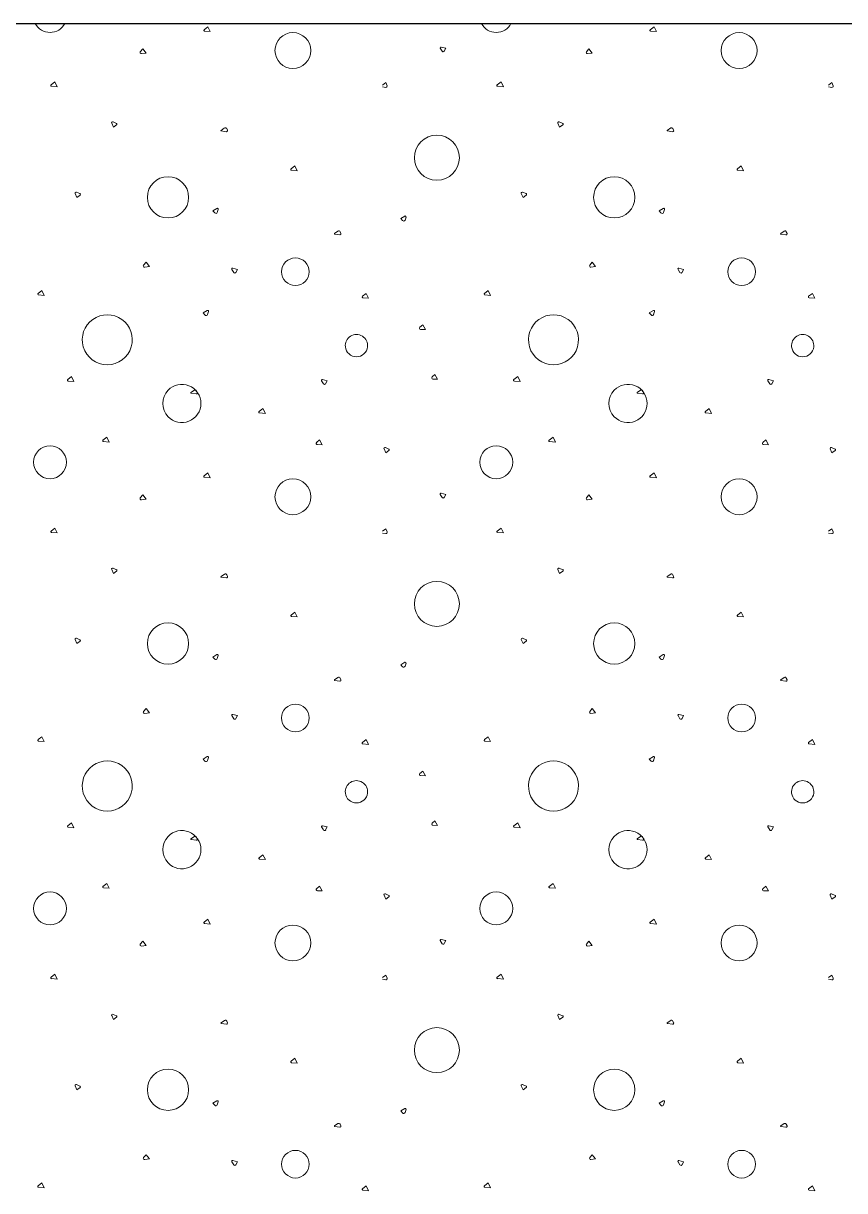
# Model space of a CAD drawing. Header units: millimetres. Extents: x 15 to 2176, y 3 to 641.
# Drawn here: x 1318.56 to 1348.01, y 46.22 to 88.07 of the extents above; entities that cross this region are included whole.
import ezdxf
from ezdxf.xclip import XClip

# ---------------------------------------------------------------- set-up
doc = ezdxf.new("R2010")
doc.units = ezdxf.units.MM
doc.header["$MEASUREMENT"] = 0
doc.header["$XCLIPFRAME"] = 0
doc.layers.add('A--------P-', color=7, linetype='Continuous')
doc.layers.add('A-01SF-----', color=7, linetype='Continuous')
doc.layers.add('A-L-10--EF-', color=4, linetype='Continuous', lineweight=0)

# ---------------------------------------------------------------- blocks, each defined once
blk = doc.blocks.new('*X8')
at = {"layer": 'A-L-10--EF-'}
for p, q in [((1325.039, 87.847), (1325.175, 87.953)), ((1325.175, 87.953), (1325.26, 87.778)), ((1341.039, 87.847), (1341.175, 87.953)), ((1341.175, 87.953), (1341.26, 87.778)), ((1325.26, 87.778), (1325.055, 87.796)), ((1341.26, 87.778), (1341.055, 87.796)), ((1322.755, 87.058), (1322.842, 87.162)), ((1322.842, 87.162), (1322.962, 87.009)), ((1333.581, 87.072), (1333.511, 87.182)), ((1333.543, 87.225), (1333.709, 87.181)), ((1333.709, 87.181), (1333.656, 87.076)), ((1338.755, 87.058), (1338.842, 87.162)), ((1338.842, 87.162), (1338.962, 87.009)), ((1322.962, 87.009), (1322.794, 86.988)), ((1338.962, 87.009), (1338.794, 86.988)), ((1319.554, 85.869), (1319.689, 85.974)), ((1319.774, 85.8), (1319.569, 85.818)), ((1319.689, 85.974), (1319.774, 85.8)), ((1331.434, 85.862), (1331.555, 85.947)), ((1331.555, 85.947), (1331.601, 85.839)), ((1335.554, 85.869), (1335.689, 85.974)), ((1335.774, 85.8), (1335.569, 85.818)), ((1335.689, 85.974), (1335.774, 85.8)), ((1347.434, 85.862), (1347.555, 85.947)), ((1347.555, 85.947), (1347.601, 85.839)), ((1331.555, 85.779), (1331.434, 85.795)), ((1347.555, 85.779), (1347.434, 85.795)), ((1321.729, 84.492), (1321.79, 84.351)), ((1321.901, 84.484), (1321.776, 84.539)), ((1321.79, 84.351), (1321.907, 84.435)), ((1325.651, 84.236), (1325.773, 84.322)), ((1325.84, 84.189), (1325.656, 84.214)), ((1325.852, 84.299), (1325.878, 84.239)), ((1337.729, 84.492), (1337.79, 84.351)), ((1337.901, 84.484), (1337.776, 84.539)), ((1337.79, 84.351), (1337.907, 84.435)), ((1341.651, 84.236), (1341.773, 84.322)), ((1341.84, 84.189), (1341.656, 84.214)), ((1341.852, 84.299), (1341.878, 84.239)), ((1328.164, 82.857), (1328.3, 82.962)), ((1328.3, 82.962), (1328.385, 82.788)), ((1344.164, 82.857), (1344.3, 82.962)), ((1344.3, 82.962), (1344.385, 82.788)), ((1328.385, 82.788), (1328.18, 82.805)), ((1344.385, 82.788), (1344.18, 82.805)), ((1320.417, 81.974), (1320.478, 81.834)), ((1320.589, 81.967), (1320.464, 82.022)), ((1320.478, 81.834), (1320.594, 81.917)), ((1336.417, 81.974), (1336.478, 81.834)), ((1336.589, 81.967), (1336.464, 82.022)), ((1336.478, 81.834), (1336.594, 81.917)), ((1325.504, 81.438), (1325.356, 81.352)), ((1325.356, 81.352), (1325.423, 81.277)), ((1325.513, 81.297), (1325.546, 81.404)), ((1341.504, 81.438), (1341.356, 81.352)), ((1341.356, 81.352), (1341.423, 81.277)), ((1341.513, 81.297), (1341.546, 81.404)), ((1332.24, 81.163), (1332.091, 81.077)), ((1332.091, 81.077), (1332.159, 81.002)), ((1332.248, 81.022), (1332.282, 81.129)), ((1329.718, 80.536), (1329.84, 80.621)), ((1329.906, 80.489), (1329.723, 80.514)), ((1329.919, 80.599), (1329.944, 80.539)), ((1345.718, 80.536), (1345.84, 80.621)), ((1345.906, 80.489), (1345.723, 80.514)), ((1345.919, 80.599), (1345.944, 80.539)), ((1322.873, 79.402), (1322.959, 79.506)), ((1323.079, 79.353), (1322.912, 79.332)), ((1322.959, 79.506), (1323.079, 79.353)), ((1326.106, 79.141), (1326.036, 79.251)), ((1326.068, 79.294), (1326.234, 79.25)), ((1326.234, 79.25), (1326.181, 79.145)), ((1338.873, 79.402), (1338.959, 79.506)), ((1339.079, 79.353), (1338.912, 79.332)), ((1338.959, 79.506), (1339.079, 79.353)), ((1342.106, 79.141), (1342.036, 79.251)), ((1342.068, 79.294), (1342.234, 79.25)), ((1342.234, 79.25), (1342.181, 79.145)), ((1319.093, 78.39), (1319.228, 78.495)), ((1319.313, 78.321), (1319.108, 78.338)), ((1319.228, 78.495), (1319.313, 78.321)), ((1330.718, 78.286), (1330.853, 78.391)), ((1330.853, 78.391), (1330.938, 78.216)), ((1335.093, 78.39), (1335.228, 78.495)), ((1335.313, 78.321), (1335.108, 78.338)), ((1335.228, 78.495), (1335.313, 78.321)), ((1346.718, 78.286), (1346.853, 78.391)), ((1346.853, 78.391), (1346.938, 78.216)), ((1330.938, 78.216), (1330.733, 78.234)), ((1346.938, 78.216), (1346.733, 78.234)), ((1325.154, 77.779), (1325.005, 77.693)), ((1325.005, 77.693), (1325.073, 77.618)), ((1325.162, 77.638), (1325.196, 77.746)), ((1341.154, 77.779), (1341.005, 77.693)), ((1341.005, 77.693), (1341.073, 77.618)), ((1341.162, 77.638), (1341.196, 77.746)), ((1332.779, 77.175), (1332.88, 77.264)), ((1332.975, 77.095), (1332.806, 77.099)), ((1332.88, 77.264), (1332.975, 77.095)), ((1320.152, 75.3), (1320.287, 75.405)), ((1320.287, 75.405), (1320.372, 75.231)), ((1333.219, 75.394), (1333.32, 75.483)), ((1333.32, 75.483), (1333.415, 75.314)), ((1336.152, 75.3), (1336.287, 75.405)), ((1336.287, 75.405), (1336.372, 75.231)), ((1320.372, 75.231), (1320.167, 75.249)), ((1329.326, 75.149), (1329.257, 75.258)), ((1329.289, 75.302), (1329.454, 75.258)), ((1329.454, 75.258), (1329.401, 75.153)), ((1333.415, 75.314), (1333.246, 75.319)), ((1336.372, 75.231), (1336.167, 75.249)), ((1345.326, 75.149), (1345.257, 75.258)), ((1345.289, 75.302), (1345.454, 75.258)), ((1345.454, 75.258), (1345.401, 75.153)), ((1324.572, 74.834), (1324.694, 74.92)), ((1324.761, 74.787), (1324.577, 74.812)), ((1324.773, 74.897), (1324.799, 74.837)), ((1340.572, 74.834), (1340.694, 74.92)), ((1340.761, 74.787), (1340.577, 74.812)), ((1340.773, 74.897), (1340.799, 74.837)), ((1327.018, 74.155), (1327.153, 74.261)), ((1327.238, 74.086), (1327.033, 74.104)), ((1327.153, 74.261), (1327.238, 74.086)), ((1343.018, 74.155), (1343.153, 74.261)), ((1343.238, 74.086), (1343.033, 74.104)), ((1343.153, 74.261), (1343.238, 74.086)), ((1321.417, 73.127), (1321.553, 73.232)), ((1321.638, 73.058), (1321.433, 73.075)), ((1321.553, 73.232), (1321.638, 73.058)), ((1329.078, 73.045), (1329.18, 73.134)), ((1329.275, 72.965), (1329.106, 72.969)), ((1329.18, 73.134), (1329.275, 72.965)), ((1331.667, 72.804), (1331.541, 72.859)), ((1337.417, 73.127), (1337.553, 73.232)), ((1337.638, 73.058), (1337.433, 73.075)), ((1337.553, 73.232), (1337.638, 73.058)), ((1345.078, 73.045), (1345.18, 73.134)), ((1345.275, 72.965), (1345.106, 72.969)), ((1345.18, 73.134), (1345.275, 72.965)), ((1347.667, 72.804), (1347.541, 72.859)), ((1331.494, 72.811), (1331.555, 72.671)), ((1331.555, 72.671), (1331.672, 72.754)), ((1347.494, 72.811), (1347.555, 72.671)), ((1347.555, 72.671), (1347.672, 72.754)), ((1325.039, 71.847), (1325.175, 71.953)), ((1325.26, 71.778), (1325.055, 71.796)), ((1325.175, 71.953), (1325.26, 71.778)), ((1341.039, 71.847), (1341.175, 71.953)), ((1341.26, 71.778), (1341.055, 71.796)), ((1341.175, 71.953), (1341.26, 71.778)), ((1322.755, 71.058), (1322.842, 71.162)), ((1322.842, 71.162), (1322.962, 71.009)), ((1333.581, 71.072), (1333.511, 71.182)), ((1333.543, 71.225), (1333.709, 71.181)), ((1333.709, 71.181), (1333.656, 71.076)), ((1338.755, 71.058), (1338.842, 71.162)), ((1338.842, 71.162), (1338.962, 71.009)), ((1322.962, 71.009), (1322.794, 70.988)), ((1338.962, 71.009), (1338.794, 70.988)), ((1319.554, 69.869), (1319.689, 69.974)), ((1319.689, 69.974), (1319.774, 69.8)), ((1331.434, 69.862), (1331.555, 69.947)), ((1331.555, 69.947), (1331.601, 69.839)), ((1335.554, 69.869), (1335.689, 69.974)), ((1335.689, 69.974), (1335.774, 69.8)), ((1347.434, 69.862), (1347.555, 69.947)), ((1347.555, 69.947), (1347.601, 69.839)), ((1319.774, 69.8), (1319.569, 69.818)), ((1331.555, 69.779), (1331.434, 69.795)), ((1335.774, 69.8), (1335.569, 69.818)), ((1347.555, 69.779), (1347.434, 69.795)), ((1321.729, 68.492), (1321.79, 68.351)), ((1321.901, 68.484), (1321.776, 68.539)), ((1321.79, 68.351), (1321.907, 68.435)), ((1325.651, 68.236), (1325.773, 68.322)), ((1325.852, 68.299), (1325.878, 68.239)), ((1337.729, 68.492), (1337.79, 68.351)), ((1337.901, 68.484), (1337.776, 68.539)), ((1337.79, 68.351), (1337.907, 68.435)), ((1341.651, 68.236), (1341.773, 68.322)), ((1341.852, 68.299), (1341.878, 68.239)), ((1325.84, 68.189), (1325.656, 68.214)), ((1341.84, 68.189), (1341.656, 68.214)), ((1328.164, 66.857), (1328.3, 66.962)), ((1328.385, 66.788), (1328.18, 66.805)), ((1328.3, 66.962), (1328.385, 66.788)), ((1344.164, 66.857), (1344.3, 66.962)), ((1344.385, 66.788), (1344.18, 66.805)), ((1344.3, 66.962), (1344.385, 66.788)), ((1320.417, 65.974), (1320.478, 65.834)), ((1320.589, 65.967), (1320.464, 66.022)), ((1320.478, 65.834), (1320.594, 65.917)), ((1336.417, 65.974), (1336.478, 65.834)), ((1336.589, 65.967), (1336.464, 66.022)), ((1336.478, 65.834), (1336.594, 65.917)), ((1325.504, 65.438), (1325.356, 65.352)), ((1325.356, 65.352), (1325.423, 65.277)), ((1325.513, 65.297), (1325.546, 65.404)), ((1341.504, 65.438), (1341.356, 65.352)), ((1341.356, 65.352), (1341.423, 65.277)), ((1341.513, 65.297), (1341.546, 65.404)), ((1332.24, 65.163), (1332.091, 65.077)), ((1332.091, 65.077), (1332.159, 65.002)), ((1332.248, 65.022), (1332.282, 65.129)), ((1329.718, 64.536), (1329.84, 64.621)), ((1329.906, 64.489), (1329.723, 64.514)), ((1329.919, 64.599), (1329.944, 64.539)), ((1345.718, 64.536), (1345.84, 64.621)), ((1345.906, 64.489), (1345.723, 64.514)), ((1345.919, 64.599), (1345.944, 64.539)), ((1322.873, 63.402), (1322.959, 63.506)), ((1323.079, 63.353), (1322.912, 63.332)), ((1322.959, 63.506), (1323.079, 63.353)), ((1326.106, 63.141), (1326.036, 63.251)), ((1326.068, 63.294), (1326.234, 63.25)), ((1326.234, 63.25), (1326.181, 63.145)), ((1338.873, 63.402), (1338.959, 63.506)), ((1339.079, 63.353), (1338.912, 63.332)), ((1338.959, 63.506), (1339.079, 63.353)), ((1342.106, 63.141), (1342.036, 63.251)), ((1342.068, 63.294), (1342.234, 63.25)), ((1342.234, 63.25), (1342.181, 63.145)), ((1319.093, 62.39), (1319.228, 62.495)), ((1319.228, 62.495), (1319.313, 62.321)), ((1330.718, 62.286), (1330.853, 62.391)), ((1330.853, 62.391), (1330.938, 62.216)), ((1335.093, 62.39), (1335.228, 62.495)), ((1335.228, 62.495), (1335.313, 62.321)), ((1346.718, 62.286), (1346.853, 62.391)), ((1346.853, 62.391), (1346.938, 62.216)), ((1319.313, 62.321), (1319.108, 62.338)), ((1330.938, 62.216), (1330.733, 62.234)), ((1335.313, 62.321), (1335.108, 62.338)), ((1346.938, 62.216), (1346.733, 62.234)), ((1325.154, 61.779), (1325.005, 61.693)), ((1325.005, 61.693), (1325.073, 61.618)), ((1325.162, 61.638), (1325.196, 61.746)), ((1341.154, 61.779), (1341.005, 61.693)), ((1341.005, 61.693), (1341.073, 61.618)), ((1341.162, 61.638), (1341.196, 61.746)), ((1332.779, 61.175), (1332.88, 61.264)), ((1332.88, 61.264), (1332.975, 61.095)), ((1332.975, 61.095), (1332.806, 61.099)), ((1333.219, 59.394), (1333.32, 59.483)), ((1333.32, 59.483), (1333.415, 59.314)), ((1320.152, 59.3), (1320.287, 59.405)), ((1320.372, 59.231), (1320.167, 59.249)), ((1320.287, 59.405), (1320.372, 59.231)), ((1329.326, 59.149), (1329.257, 59.258)), ((1329.289, 59.302), (1329.454, 59.258)), ((1329.454, 59.258), (1329.401, 59.153)), ((1333.415, 59.314), (1333.246, 59.319)), ((1336.152, 59.3), (1336.287, 59.405)), ((1336.372, 59.231), (1336.167, 59.249)), ((1336.287, 59.405), (1336.372, 59.231)), ((1345.326, 59.149), (1345.257, 59.258)), ((1345.289, 59.302), (1345.454, 59.258)), ((1345.454, 59.258), (1345.401, 59.153)), ((1324.572, 58.834), (1324.694, 58.92)), ((1324.761, 58.787), (1324.577, 58.812)), ((1324.773, 58.897), (1324.799, 58.837)), ((1340.572, 58.834), (1340.694, 58.92)), ((1340.761, 58.787), (1340.577, 58.812)), ((1340.773, 58.897), (1340.799, 58.837)), ((1327.018, 58.155), (1327.153, 58.261)), ((1327.153, 58.261), (1327.238, 58.086)), ((1343.018, 58.155), (1343.153, 58.261)), ((1343.153, 58.261), (1343.238, 58.086)), ((1327.238, 58.086), (1327.033, 58.104)), ((1343.238, 58.086), (1343.033, 58.104)), ((1321.417, 57.127), (1321.553, 57.232)), ((1321.638, 57.058), (1321.433, 57.075)), ((1321.553, 57.232), (1321.638, 57.058)), ((1329.078, 57.045), (1329.18, 57.134)), ((1329.275, 56.965), (1329.106, 56.969)), ((1329.18, 57.134), (1329.275, 56.965)), ((1337.417, 57.127), (1337.553, 57.232)), ((1337.638, 57.058), (1337.433, 57.075)), ((1337.553, 57.232), (1337.638, 57.058)), ((1345.078, 57.045), (1345.18, 57.134)), ((1345.275, 56.965), (1345.106, 56.969)), ((1345.18, 57.134), (1345.275, 56.965)), ((1331.494, 56.811), (1331.555, 56.671)), ((1331.667, 56.804), (1331.541, 56.859)), ((1331.555, 56.671), (1331.672, 56.754)), ((1347.494, 56.811), (1347.555, 56.671)), ((1347.667, 56.804), (1347.541, 56.859)), ((1347.555, 56.671), (1347.672, 56.754)), ((1325.039, 55.847), (1325.175, 55.953)), ((1325.26, 55.778), (1325.055, 55.796)), ((1325.175, 55.953), (1325.26, 55.778)), ((1341.039, 55.847), (1341.175, 55.953)), ((1341.26, 55.778), (1341.055, 55.796)), ((1341.175, 55.953), (1341.26, 55.778)), ((1322.755, 55.058), (1322.842, 55.162)), ((1322.962, 55.009), (1322.794, 54.988)), ((1322.842, 55.162), (1322.962, 55.009)), ((1333.581, 55.072), (1333.511, 55.182)), ((1333.543, 55.225), (1333.709, 55.181)), ((1333.709, 55.181), (1333.656, 55.076)), ((1338.755, 55.058), (1338.842, 55.162)), ((1338.962, 55.009), (1338.794, 54.988)), ((1338.842, 55.162), (1338.962, 55.009)), ((1319.554, 53.869), (1319.689, 53.974)), ((1319.774, 53.8), (1319.569, 53.818)), ((1319.689, 53.974), (1319.774, 53.8)), ((1331.434, 53.862), (1331.555, 53.947)), ((1331.555, 53.779), (1331.434, 53.795)), ((1331.555, 53.947), (1331.601, 53.839)), ((1335.554, 53.869), (1335.689, 53.974)), ((1335.774, 53.8), (1335.569, 53.818)), ((1335.689, 53.974), (1335.774, 53.8)), ((1347.434, 53.862), (1347.555, 53.947)), ((1347.555, 53.779), (1347.434, 53.795)), ((1347.555, 53.947), (1347.601, 53.839)), ((1321.729, 52.492), (1321.79, 52.351)), ((1321.901, 52.484), (1321.776, 52.539)), ((1321.79, 52.351), (1321.907, 52.435)), ((1337.729, 52.492), (1337.79, 52.351)), ((1337.901, 52.484), (1337.776, 52.539)), ((1337.79, 52.351), (1337.907, 52.435)), ((1325.651, 52.236), (1325.773, 52.322)), ((1325.84, 52.189), (1325.656, 52.214)), ((1325.852, 52.299), (1325.878, 52.239)), ((1341.651, 52.236), (1341.773, 52.322)), ((1341.84, 52.189), (1341.656, 52.214)), ((1341.852, 52.299), (1341.878, 52.239)), ((1328.164, 50.857), (1328.3, 50.962)), ((1328.385, 50.788), (1328.18, 50.805)), ((1328.3, 50.962), (1328.385, 50.788)), ((1344.164, 50.857), (1344.3, 50.962)), ((1344.385, 50.788), (1344.18, 50.805)), ((1344.3, 50.962), (1344.385, 50.788)), ((1320.417, 49.974), (1320.478, 49.834)), ((1320.589, 49.967), (1320.464, 50.022)), ((1320.478, 49.834), (1320.594, 49.917)), ((1336.417, 49.974), (1336.478, 49.834)), ((1336.589, 49.967), (1336.464, 50.022)), ((1336.478, 49.834), (1336.594, 49.917)), ((1325.504, 49.438), (1325.356, 49.352)), ((1325.513, 49.297), (1325.546, 49.404)), ((1341.504, 49.438), (1341.356, 49.352)), ((1341.513, 49.297), (1341.546, 49.404)), ((1325.356, 49.352), (1325.423, 49.277)), ((1332.24, 49.163), (1332.091, 49.077)), ((1332.091, 49.077), (1332.159, 49.002)), ((1332.248, 49.022), (1332.282, 49.129)), ((1341.356, 49.352), (1341.423, 49.277)), ((1329.718, 48.536), (1329.84, 48.621)), ((1329.919, 48.599), (1329.944, 48.539)), ((1345.718, 48.536), (1345.84, 48.621)), ((1345.919, 48.599), (1345.944, 48.539)), ((1329.906, 48.489), (1329.723, 48.514)), ((1345.906, 48.489), (1345.723, 48.514)), ((1322.873, 47.402), (1322.959, 47.506)), ((1323.079, 47.353), (1322.912, 47.332)), ((1322.959, 47.506), (1323.079, 47.353)), ((1338.873, 47.402), (1338.959, 47.506)), ((1339.079, 47.353), (1338.912, 47.332)), ((1338.959, 47.506), (1339.079, 47.353)), ((1326.106, 47.141), (1326.036, 47.251)), ((1326.068, 47.294), (1326.234, 47.25)), ((1326.234, 47.25), (1326.181, 47.145)), ((1342.106, 47.141), (1342.036, 47.251)), ((1342.068, 47.294), (1342.234, 47.25)), ((1342.234, 47.25), (1342.181, 47.145)), ((1319.093, 46.39), (1319.228, 46.495)), ((1319.228, 46.495), (1319.313, 46.321)), ((1335.093, 46.39), (1335.228, 46.495)), ((1335.228, 46.495), (1335.313, 46.321)), ((1319.313, 46.321), (1319.108, 46.338)), ((1330.718, 46.286), (1330.853, 46.391)), ((1330.938, 46.216), (1330.733, 46.234)), ((1330.853, 46.391), (1330.938, 46.216)), ((1335.313, 46.321), (1335.108, 46.338)), ((1346.718, 46.286), (1346.853, 46.391)), ((1346.938, 46.216), (1346.733, 46.234)), ((1346.853, 46.391), (1346.938, 46.216))]:
    blk.add_line(p, q, dxfattribs=at)
for centre, radius in [((1328.227, 87.098), 0.643), ((1344.227, 87.098), 0.643), ((1333.388, 83.257), 0.807), ((1328.316, 79.166), 0.496), ((1344.316, 79.166), 0.496), ((1319.517, 72.337), 0.59), ((1335.517, 72.337), 0.59), ((1328.227, 71.098), 0.643), ((1344.227, 71.098), 0.643), ((1333.388, 67.257), 0.807), ((1328.316, 63.166), 0.496), ((1344.316, 63.166), 0.496), ((1319.517, 56.337), 0.59), ((1335.517, 56.337), 0.59), ((1328.227, 55.098), 0.643), ((1344.227, 55.098), 0.643), ((1333.388, 51.257), 0.807), ((1328.316, 47.166), 0.496), ((1344.316, 47.166), 0.496)]:
    blk.add_circle(centre, radius, dxfattribs=at)
for centre, radius, start, end in [((1319.517, 88.337), 0.59, 206.4527, 333.5473), ((1335.517, 88.337), 0.59, 206.4527, 333.5473), ((1325.057, 87.825), 0.0288, 127.9022, 265.0768), ((1341.057, 87.825), 0.0288, 127.9022, 265.0768), ((1333.536, 87.197), 0.0288, 75.2067, 212.3813), ((1333.617, 87.095), 0.0432, 212.3813, 333.2854), ((1322.788, 87.03), 0.0432, 140.1139, 277.2885), ((1338.788, 87.03), 0.0432, 140.1139, 277.2885), ((1319.572, 85.846), 0.0288, 127.9022, 265.0768), ((1331.561, 85.822), 0.0432, 262.2885, 23.1926), ((1335.572, 85.846), 0.0288, 127.9022, 265.0768), ((1347.561, 85.822), 0.0432, 262.2885, 23.1926), ((1321.762, 84.506), 0.036, 66.4475, 203.6221), ((1321.89, 84.458), 0.0288, 305.5434, 66.4475), ((1325.658, 84.226), 0.012, 125.1139, 262.2885), ((1325.804, 84.278), 0.0528, 23.1926, 125.1139), ((1325.845, 84.225), 0.036, 262.2885, 23.1926), ((1337.762, 84.506), 0.036, 66.4475, 203.6221), ((1337.89, 84.458), 0.0288, 305.5434, 66.4475), ((1341.658, 84.226), 0.012, 125.1139, 262.2885), ((1341.804, 84.278), 0.0528, 23.1926, 125.1139), ((1341.845, 84.225), 0.036, 262.2885, 23.1926), ((1323.748, 81.835), 0.74, 90, 270), ((1323.748, 81.835), 0.74, 270, 90), ((1328.182, 82.834), 0.0288, 127.9022, 265.0768), ((1339.748, 81.835), 0.74, 90, 270), ((1339.748, 81.835), 0.74, 270, 90), ((1344.182, 82.834), 0.0288, 127.9022, 265.0768), ((1320.45, 81.989), 0.036, 66.4475, 203.6221), ((1320.578, 81.941), 0.0288, 305.5434, 66.4475), ((1336.45, 81.989), 0.036, 66.4475, 203.6221), ((1336.578, 81.941), 0.0288, 305.5434, 66.4475), ((1325.462, 81.312), 0.0528, 221.9213, 342.8254), ((1325.519, 81.413), 0.0288, 342.8254, 120), ((1341.462, 81.312), 0.0528, 221.9213, 342.8254), ((1341.519, 81.413), 0.0288, 342.8254, 120), ((1332.198, 81.037), 0.0528, 221.9213, 342.8254), ((1332.254, 81.138), 0.0288, 342.8254, 120), ((1329.725, 80.526), 0.012, 125.1139, 262.2885), ((1329.87, 80.578), 0.0528, 23.1926, 125.1139), ((1329.911, 80.525), 0.036, 262.2885, 23.1926), ((1345.725, 80.526), 0.012, 125.1139, 262.2885), ((1345.87, 80.578), 0.0528, 23.1926, 125.1139), ((1345.911, 80.525), 0.036, 262.2885, 23.1926), ((1322.906, 79.375), 0.0432, 140.1139, 277.2885), ((1326.061, 79.266), 0.0288, 75.2067, 212.3813), ((1326.142, 79.164), 0.0432, 212.3813, 333.2854), ((1338.906, 79.375), 0.0432, 140.1139, 277.2885), ((1342.061, 79.266), 0.0288, 75.2067, 212.3813), ((1342.142, 79.164), 0.0432, 212.3813, 333.2854), ((1319.11, 78.367), 0.0288, 127.9022, 265.0768), ((1330.736, 78.263), 0.0288, 127.9022, 265.0768), ((1335.11, 78.367), 0.0288, 127.9022, 265.0768), ((1346.736, 78.263), 0.0288, 127.9022, 265.0768), ((1321.571, 76.727), 0.897, 343.6089, 196.3911), ((1325.112, 77.654), 0.0528, 221.9213, 342.8254), ((1325.168, 77.754), 0.0288, 342.8254, 120), ((1337.571, 76.727), 0.897, 343.6089, 196.3911), ((1341.112, 77.654), 0.0528, 221.9213, 342.8254), ((1341.168, 77.754), 0.0288, 342.8254, 120), ((1332.807, 77.143), 0.0432, 131.2386, 268.4132), ((1330.505, 76.518), 0.4, 353.7067, 186.2933), ((1346.505, 76.518), 0.4, 353.7067, 186.2933), ((1321.571, 76.727), 0.897, 196.3911, 343.6089), ((1330.505, 76.518), 0.4, 186.2933, 353.7067), ((1337.571, 76.727), 0.897, 196.3911, 343.6089), ((1346.505, 76.518), 0.4, 186.2933, 353.7067), ((1333.247, 75.362), 0.0432, 131.2386, 268.4132), ((1320.169, 75.277), 0.0288, 127.9022, 265.0768), ((1324.243, 74.445), 0.686, 223.8713, 136.1287), ((1324.724, 74.876), 0.0528, 23.1926, 125.1139), ((1329.281, 75.274), 0.0288, 75.2067, 212.3813), ((1329.363, 75.172), 0.0432, 212.3813, 333.2854), ((1336.169, 75.277), 0.0288, 127.9022, 265.0768), ((1340.243, 74.445), 0.686, 223.8713, 136.1287), ((1340.724, 74.876), 0.0528, 23.1926, 125.1139), ((1345.281, 75.274), 0.0288, 75.2067, 212.3813), ((1345.363, 75.172), 0.0432, 212.3813, 333.2854), ((1324.243, 74.445), 0.686, 136.1287, 223.8713), ((1324.579, 74.824), 0.012, 125.1139, 262.2885), ((1324.766, 74.823), 0.036, 262.2885, 23.1926), ((1340.243, 74.445), 0.686, 136.1287, 223.8713), ((1340.579, 74.824), 0.012, 125.1139, 262.2885), ((1340.766, 74.823), 0.036, 262.2885, 23.1926), ((1327.036, 74.133), 0.0288, 127.9022, 265.0768), ((1343.036, 74.133), 0.0288, 127.9022, 265.0768), ((1321.435, 73.104), 0.0288, 127.9022, 265.0768), ((1329.107, 73.013), 0.0432, 131.2386, 268.4132), ((1331.527, 72.826), 0.036, 66.4475, 203.6221), ((1337.435, 73.104), 0.0288, 127.9022, 265.0768), ((1345.107, 73.013), 0.0432, 131.2386, 268.4132), ((1347.527, 72.826), 0.036, 66.4475, 203.6221), ((1331.655, 72.778), 0.0288, 305.5434, 66.4475), ((1347.655, 72.778), 0.0288, 305.5434, 66.4475), ((1325.057, 71.825), 0.0288, 127.9022, 265.0768), ((1341.057, 71.825), 0.0288, 127.9022, 265.0768), ((1333.536, 71.197), 0.0288, 75.2067, 212.3813), ((1322.788, 71.03), 0.0432, 140.1139, 277.2885), ((1333.617, 71.095), 0.0432, 212.3813, 333.2854), ((1338.788, 71.03), 0.0432, 140.1139, 277.2885), ((1319.572, 69.846), 0.0288, 127.9022, 265.0768), ((1331.561, 69.822), 0.0432, 262.2885, 23.1926), ((1335.572, 69.846), 0.0288, 127.9022, 265.0768), ((1347.561, 69.822), 0.0432, 262.2885, 23.1926), ((1321.762, 68.506), 0.036, 66.4475, 203.6221), ((1321.89, 68.458), 0.0288, 305.5434, 66.4475), ((1325.658, 68.226), 0.012, 125.1139, 262.2885), ((1325.804, 68.278), 0.0528, 23.1926, 125.1139), ((1325.845, 68.225), 0.036, 262.2885, 23.1926), ((1337.762, 68.506), 0.036, 66.4475, 203.6221), ((1337.89, 68.458), 0.0288, 305.5434, 66.4475), ((1341.658, 68.226), 0.012, 125.1139, 262.2885), ((1341.804, 68.278), 0.0528, 23.1926, 125.1139), ((1341.845, 68.225), 0.036, 262.2885, 23.1926), ((1323.748, 65.835), 0.74, 90, 270), ((1323.748, 65.835), 0.74, 270, 90), ((1328.182, 66.834), 0.0288, 127.9022, 265.0768), ((1339.748, 65.835), 0.74, 90, 270), ((1339.748, 65.835), 0.74, 270, 90), ((1344.182, 66.834), 0.0288, 127.9022, 265.0768), ((1320.45, 65.989), 0.036, 66.4475, 203.6221), ((1320.578, 65.941), 0.0288, 305.5434, 66.4475), ((1336.45, 65.989), 0.036, 66.4475, 203.6221), ((1336.578, 65.941), 0.0288, 305.5434, 66.4475), ((1325.519, 65.413), 0.0288, 342.8254, 120), ((1341.519, 65.413), 0.0288, 342.8254, 120), ((1325.462, 65.312), 0.0528, 221.9213, 342.8254), ((1332.198, 65.037), 0.0528, 221.9213, 342.8254), ((1332.254, 65.138), 0.0288, 342.8254, 120), ((1341.462, 65.312), 0.0528, 221.9213, 342.8254), ((1329.725, 64.526), 0.012, 125.1139, 262.2885), ((1329.87, 64.578), 0.0528, 23.1926, 125.1139), ((1329.911, 64.525), 0.036, 262.2885, 23.1926), ((1345.725, 64.526), 0.012, 125.1139, 262.2885), ((1345.87, 64.578), 0.0528, 23.1926, 125.1139), ((1345.911, 64.525), 0.036, 262.2885, 23.1926), ((1322.906, 63.375), 0.0432, 140.1139, 277.2885), ((1326.061, 63.266), 0.0288, 75.2067, 212.3813), ((1338.906, 63.375), 0.0432, 140.1139, 277.2885), ((1342.061, 63.266), 0.0288, 75.2067, 212.3813), ((1326.142, 63.164), 0.0432, 212.3813, 333.2854), ((1342.142, 63.164), 0.0432, 212.3813, 333.2854), ((1319.11, 62.367), 0.0288, 127.9022, 265.0768), ((1335.11, 62.367), 0.0288, 127.9022, 265.0768), ((1330.736, 62.263), 0.0288, 127.9022, 265.0768), ((1346.736, 62.263), 0.0288, 127.9022, 265.0768), ((1321.571, 60.727), 0.897, 343.6089, 196.3911), ((1325.112, 61.654), 0.0528, 221.9213, 342.8254), ((1325.168, 61.754), 0.0288, 342.8254, 120), ((1337.571, 60.727), 0.897, 343.6089, 196.3911), ((1341.112, 61.654), 0.0528, 221.9213, 342.8254), ((1341.168, 61.754), 0.0288, 342.8254, 120), ((1332.807, 61.143), 0.0432, 131.2386, 268.4132), ((1330.505, 60.518), 0.4, 353.7067, 186.2933), ((1346.505, 60.518), 0.4, 353.7067, 186.2933), ((1321.571, 60.727), 0.897, 196.3911, 343.6089), ((1330.505, 60.518), 0.4, 186.2933, 353.7067), ((1337.571, 60.727), 0.897, 196.3911, 343.6089), ((1346.505, 60.518), 0.4, 186.2933, 353.7067), ((1320.169, 59.277), 0.0288, 127.9022, 265.0768), ((1324.243, 58.445), 0.686, 223.8713, 136.1287), ((1329.281, 59.274), 0.0288, 75.2067, 212.3813), ((1329.363, 59.172), 0.0432, 212.3813, 333.2854), ((1333.247, 59.362), 0.0432, 131.2386, 268.4132), ((1336.169, 59.277), 0.0288, 127.9022, 265.0768), ((1340.243, 58.445), 0.686, 223.8713, 136.1287), ((1345.281, 59.274), 0.0288, 75.2067, 212.3813), ((1345.363, 59.172), 0.0432, 212.3813, 333.2854), ((1324.243, 58.445), 0.686, 136.1287, 223.8713), ((1324.579, 58.824), 0.012, 125.1139, 262.2885), ((1324.724, 58.876), 0.0528, 23.1926, 125.1139), ((1324.766, 58.823), 0.036, 262.2885, 23.1926), ((1340.243, 58.445), 0.686, 136.1287, 223.8713), ((1340.579, 58.824), 0.012, 125.1139, 262.2885), ((1340.724, 58.876), 0.0528, 23.1926, 125.1139), ((1340.766, 58.823), 0.036, 262.2885, 23.1926), ((1327.036, 58.133), 0.0288, 127.9022, 265.0768), ((1343.036, 58.133), 0.0288, 127.9022, 265.0768), ((1321.435, 57.104), 0.0288, 127.9022, 265.0768), ((1329.107, 57.013), 0.0432, 131.2386, 268.4132), ((1337.435, 57.104), 0.0288, 127.9022, 265.0768), ((1345.107, 57.013), 0.0432, 131.2386, 268.4132), ((1331.527, 56.826), 0.036, 66.4475, 203.6221), ((1331.655, 56.778), 0.0288, 305.5434, 66.4475), ((1347.527, 56.826), 0.036, 66.4475, 203.6221), ((1347.655, 56.778), 0.0288, 305.5434, 66.4475), ((1325.057, 55.825), 0.0288, 127.9022, 265.0768), ((1341.057, 55.825), 0.0288, 127.9022, 265.0768), ((1322.788, 55.03), 0.0432, 140.1139, 277.2885), ((1333.536, 55.197), 0.0288, 75.2067, 212.3813), ((1333.617, 55.095), 0.0432, 212.3813, 333.2854), ((1338.788, 55.03), 0.0432, 140.1139, 277.2885), ((1319.572, 53.846), 0.0288, 127.9022, 265.0768), ((1331.561, 53.822), 0.0432, 262.2885, 23.1926), ((1335.572, 53.846), 0.0288, 127.9022, 265.0768), ((1347.561, 53.822), 0.0432, 262.2885, 23.1926), ((1321.762, 52.506), 0.036, 66.4475, 203.6221), ((1321.89, 52.458), 0.0288, 305.5434, 66.4475), ((1325.804, 52.278), 0.0528, 23.1926, 125.1139), ((1337.762, 52.506), 0.036, 66.4475, 203.6221), ((1337.89, 52.458), 0.0288, 305.5434, 66.4475), ((1341.804, 52.278), 0.0528, 23.1926, 125.1139), ((1325.658, 52.226), 0.012, 125.1139, 262.2885), ((1325.845, 52.225), 0.036, 262.2885, 23.1926), ((1341.658, 52.226), 0.012, 125.1139, 262.2885), ((1341.845, 52.225), 0.036, 262.2885, 23.1926), ((1328.182, 50.834), 0.0288, 127.9022, 265.0768), ((1344.182, 50.834), 0.0288, 127.9022, 265.0768), ((1323.748, 49.835), 0.74, 90, 270), ((1323.748, 49.835), 0.74, 270, 90), ((1339.748, 49.835), 0.74, 90, 270), ((1339.748, 49.835), 0.74, 270, 90), ((1320.45, 49.989), 0.036, 66.4475, 203.6221), ((1320.578, 49.941), 0.0288, 305.5434, 66.4475), ((1336.45, 49.989), 0.036, 66.4475, 203.6221), ((1336.578, 49.941), 0.0288, 305.5434, 66.4475), ((1325.519, 49.413), 0.0288, 342.8254, 120), ((1341.519, 49.413), 0.0288, 342.8254, 120), ((1325.462, 49.312), 0.0528, 221.9213, 342.8254), ((1332.198, 49.037), 0.0528, 221.9213, 342.8254), ((1332.254, 49.138), 0.0288, 342.8254, 120), ((1341.462, 49.312), 0.0528, 221.9213, 342.8254), ((1329.87, 48.578), 0.0528, 23.1926, 125.1139), ((1345.87, 48.578), 0.0528, 23.1926, 125.1139), ((1329.725, 48.526), 0.012, 125.1139, 262.2885), ((1329.911, 48.525), 0.036, 262.2885, 23.1926), ((1345.725, 48.526), 0.012, 125.1139, 262.2885), ((1345.911, 48.525), 0.036, 262.2885, 23.1926), ((1322.906, 47.375), 0.0432, 140.1139, 277.2885), ((1338.906, 47.375), 0.0432, 140.1139, 277.2885), ((1326.061, 47.266), 0.0288, 75.2067, 212.3813), ((1326.142, 47.164), 0.0432, 212.3813, 333.2854), ((1342.061, 47.266), 0.0288, 75.2067, 212.3813), ((1342.142, 47.164), 0.0432, 212.3813, 333.2854), ((1319.11, 46.367), 0.0288, 127.9022, 265.0768), ((1330.736, 46.263), 0.0288, 127.9022, 265.0768), ((1335.11, 46.367), 0.0288, 127.9022, 265.0768), ((1346.736, 46.263), 0.0288, 127.9022, 265.0768)]:
    blk.add_arc(centre, radius, start, end, dxfattribs=at)
blk = doc.blocks.new('Drawing_3_3', base_point=(1339.37, 329.559))
at = {"layer": 'A-01SF-----'}
blk.add_line((1235.348, 88.074), (1366.479, 88.074), dxfattribs=at)
at = {"layer": 'A-L-10--EF-'}
blk.add_line((1235.348, 88.074), (1360.532, 88.074), dxfattribs=at)
blk.add_blockref('*X8', (0, 0))

msp = doc.modelspace()

# ---------------------------------------------------------------- block references
at = {"layer": 'A--------P-'}
ref = msp.add_blockref('Drawing_3_3', (1339.37, 329.559), dxfattribs=at)
XClip(ref).set_block_clipping_path([(1079.1881029319, 18.4741086751), (1599.5527581567, 640.6436337123)])

doc.saveas('drawing.dxf')
